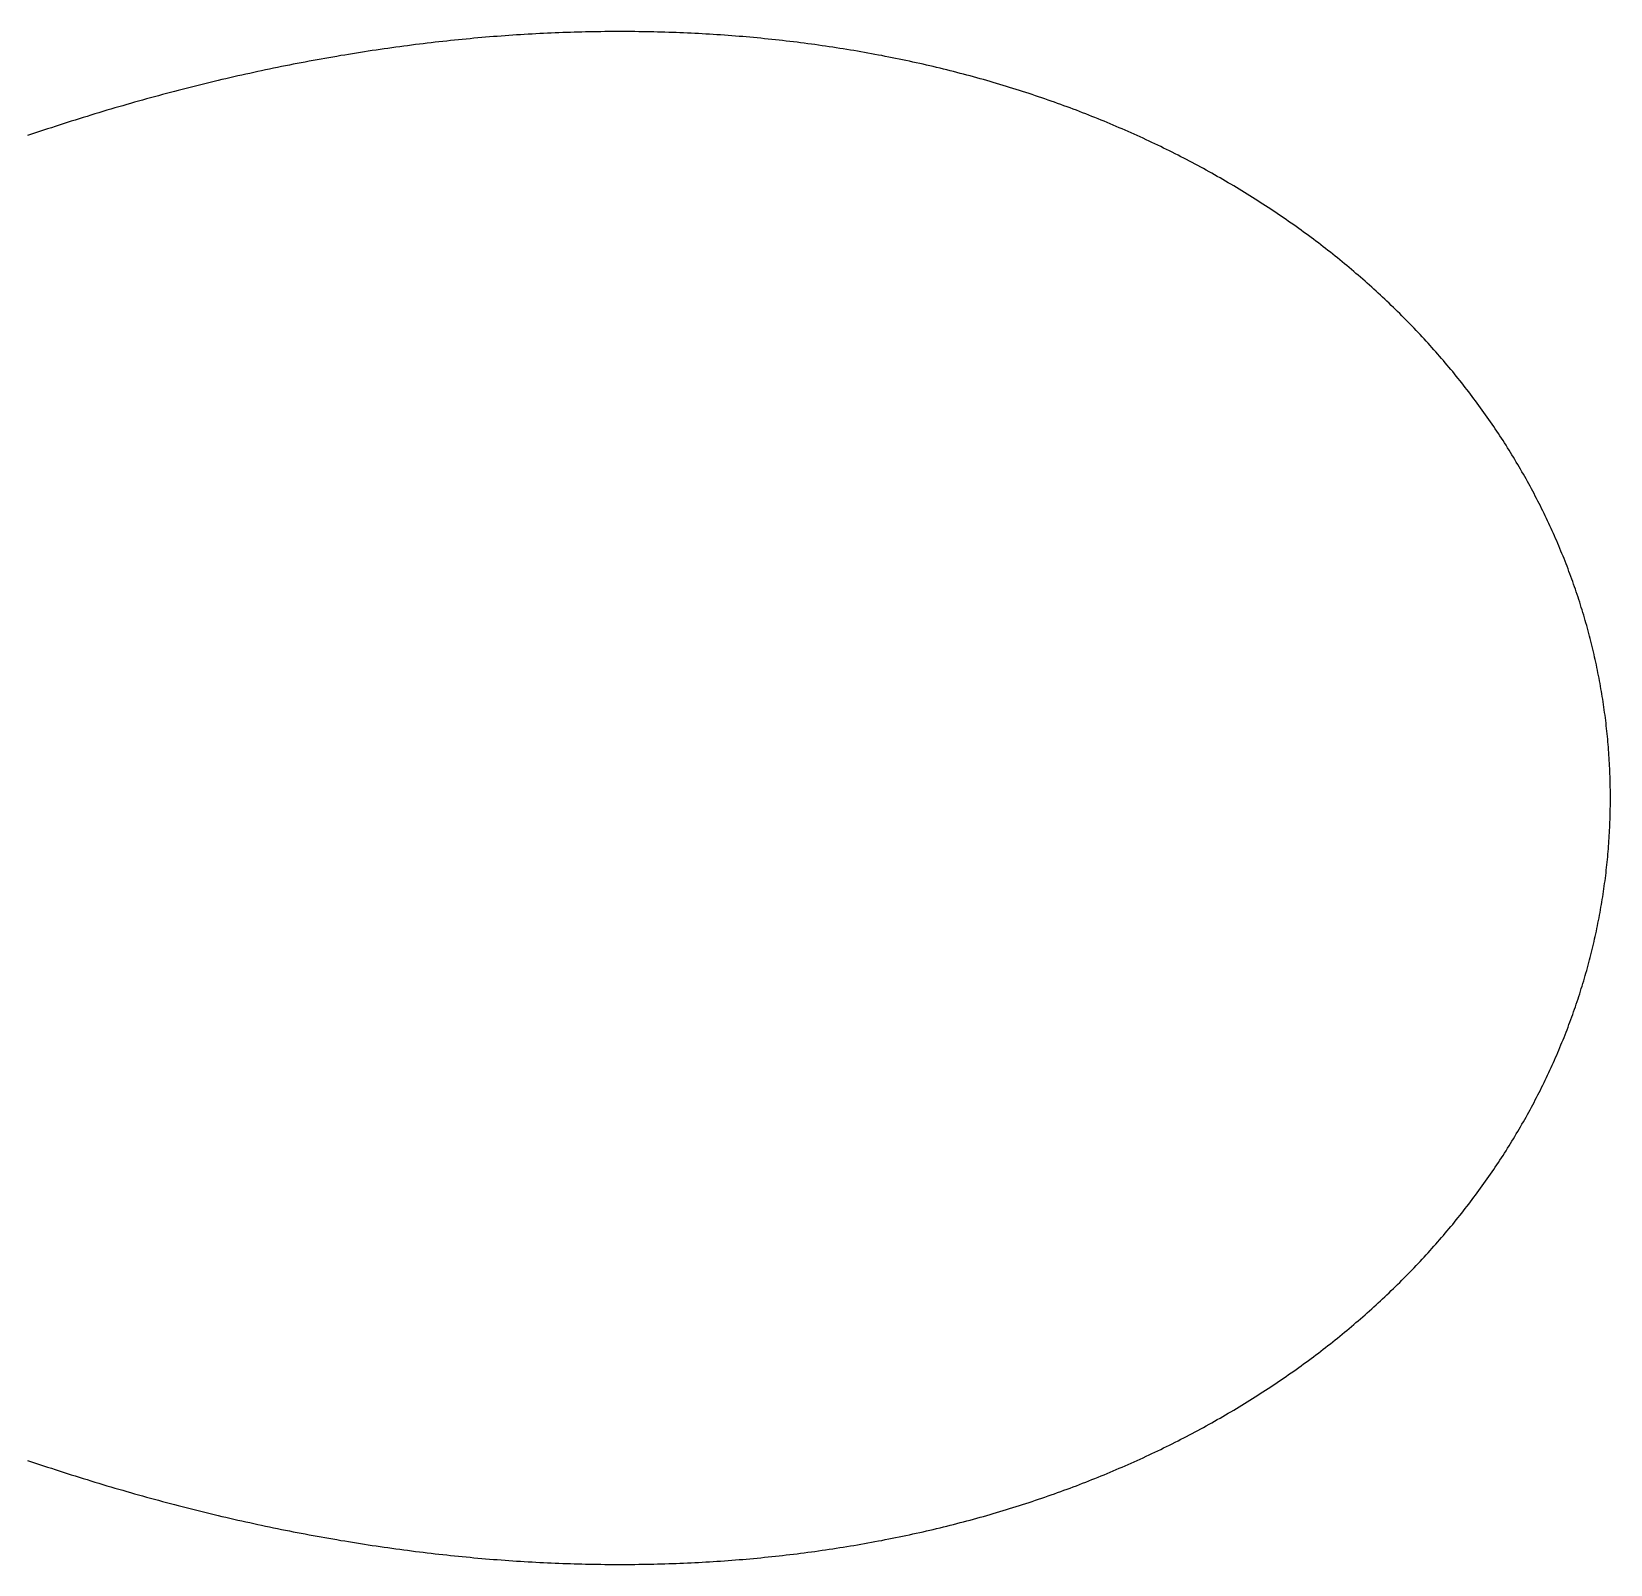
# Model space of a CAD drawing. Header units: metres. Extents: x 0 to 80, y 0 to 80.
# Drawn here: x 40 to 49.9, y 15.2 to 24.8 of the extents above; entities that cross this region are included whole.
import ezdxf

# ---------------------------------------------------------------- set-up
doc = ezdxf.new("R2010")
doc.units = ezdxf.units.M

msp = doc.modelspace()

# ---------------------------------------------------------------- linework, layer by layer
at = {"layer": 'ENGRAVE'}
msp.add_lwpolyline([(39.975219, 15.84934), (40, 15.840933), (40.024787, 15.832576), (40.049579, 15.824271), (40.074377, 15.816016), (40.099181, 15.807812), (40.12399, 15.799659), (40.148804, 15.791557), (40.173624, 15.783507), (40.198448, 15.775508), (40.223277, 15.767561), (40.24811, 15.759665), (40.272948, 15.75182), (40.29779, 15.744028), (40.322636, 15.736287), (40.347486, 15.728598), (40.37234, 15.720962), (40.397197, 15.713377), (40.422057, 15.705845), (40.446921, 15.698365), (40.471787, 15.690937), (40.496656, 15.683562), (40.521528, 15.67624), (40.546403, 15.66897), (40.571279, 15.661753), (40.596158, 15.654589), (40.621039, 15.647478), (40.645921, 15.64042), (40.670805, 15.633415), (40.695691, 15.626463), (40.720578, 15.619564), (40.745466, 15.612719), (40.770354, 15.605927), (40.795244, 15.599189), (40.820134, 15.592505), (40.845024, 15.585874), (40.869915, 15.579297), (40.894805, 15.572774), (40.919696, 15.566304), (40.944586, 15.559889), (40.969475, 15.553528), (40.994364, 15.547221), (41.019252, 15.540968), (41.044139, 15.53477), (41.069025, 15.528626), (41.093909, 15.522537), (41.118792, 15.516502), (41.143673, 15.510521), (41.168552, 15.504596), (41.193429, 15.498725), (41.218304, 15.492909), (41.243176, 15.487148), (41.268046, 15.481442), (41.292913, 15.475791), (41.317777, 15.470195), (41.342638, 15.464654), (41.367495, 15.459169), (41.392349, 15.453739), (41.417199, 15.448364), (41.442045, 15.443045), (41.466888, 15.437781), (41.491726, 15.432573), (41.516559, 15.427421), (41.541388, 15.422324), (41.566212, 15.417283), (41.591032, 15.412298), (41.615846, 15.407369), (41.640655, 15.402495), (41.665458, 15.397678), (41.690256, 15.392917), (41.715048, 15.388212), (41.739834, 15.383563), (41.764613, 15.37897), (41.789387, 15.374434), (41.814153, 15.369954), (41.838913, 15.365531), (41.863666, 15.361164), (41.888412, 15.356853), (41.913151, 15.352599), (41.937882, 15.348402), (41.962606, 15.344261), (41.987321, 15.340177), (42.012029, 15.33615), (42.036729, 15.33218), (42.06142, 15.328266), (42.086102, 15.32441), (42.110776, 15.32061), (42.135441, 15.316868), (42.160097, 15.313182), (42.184744, 15.309554), (42.209381, 15.305983), (42.234009, 15.302469), (42.258626, 15.299012), (42.283234, 15.295613), (42.307832, 15.29227), (42.332419, 15.288986), (42.356996, 15.285758), (42.381562, 15.282588), (42.406117, 15.279476), (42.430661, 15.276421), (42.455193, 15.273423), (42.479715, 15.270484), (42.504224, 15.267601), (42.528722, 15.264777), (42.553208, 15.26201), (42.577682, 15.259301), (42.602143, 15.25665), (42.626592, 15.254056), (42.651028, 15.25152), (42.675452, 15.249042), (42.699862, 15.246623), (42.724259, 15.24426), (42.748642, 15.241956), (42.773012, 15.23971), (42.797368, 15.237522), (42.82171, 15.235392), (42.846038, 15.23332), (42.870352, 15.231306), (42.894651, 15.22935), (42.918935, 15.227453), (42.943205, 15.225613), (42.967459, 15.223832), (42.991698, 15.222108), (43.015922, 15.220443), (43.04013, 15.218837), (43.064322, 15.217288), (43.088499, 15.215798), (43.112659, 15.214366), (43.136803, 15.212992), (43.16093, 15.211677), (43.185041, 15.21042), (43.209134, 15.209222), (43.233211, 15.208082), (43.25727, 15.207), (43.281312, 15.205976), (43.305337, 15.205011), (43.329343, 15.204105), (43.353332, 15.203257), (43.377302, 15.202467), (43.401254, 15.201736), (43.425188, 15.201063), (43.449103, 15.200449), (43.472999, 15.199893), (43.496876, 15.199396), (43.520733, 15.198957), (43.544572, 15.198576), (43.56839, 15.198255), (43.592189, 15.197991), (43.615968, 15.197786), (43.639727, 15.19764), (43.663465, 15.197552), (43.687183, 15.197523), (43.71088, 15.197552), (43.734557, 15.19764), (43.758212, 15.197786), (43.781846, 15.197991), (43.805459, 15.198255), (43.82905, 15.198576), (43.852619, 15.198957), (43.876166, 15.199396), (43.899692, 15.199893), (43.923195, 15.200449), (43.946675, 15.201063), (43.970133, 15.201736), (43.993568, 15.202467), (44.01698, 15.203257), (44.040368, 15.204105), (44.063733, 15.205011), (44.087075, 15.205976), (44.110393, 15.207), (44.133687, 15.208082), (44.156957, 15.209222), (44.180203, 15.21042), (44.203424, 15.211677), (44.22662, 15.212992), (44.249792, 15.214366), (44.272939, 15.215798), (44.29606, 15.217288), (44.319157, 15.218837), (44.342227, 15.220443), (44.365272, 15.222108), (44.388291, 15.223832), (44.411284, 15.225613), (44.434251, 15.227453), (44.457191, 15.22935), (44.480105, 15.231306), (44.502992, 15.23332), (44.525852, 15.235392), (44.548685, 15.237522), (44.57149, 15.23971), (44.594268, 15.241956), (44.617019, 15.24426), (44.639741, 15.246623), (44.662436, 15.249042), (44.685102, 15.25152), (44.70774, 15.254056), (44.730349, 15.25665), (44.75293, 15.259301), (44.775482, 15.26201), (44.798005, 15.264777), (44.820498, 15.267601), (44.842962, 15.270484), (44.865397, 15.273423), (44.887801, 15.276421), (44.910176, 15.279476), (44.932521, 15.282588), (44.954835, 15.285758), (44.977119, 15.288986), (44.999372, 15.29227), (45.021594, 15.295613), (45.043786, 15.299012), (45.065946, 15.302469), (45.088075, 15.305983), (45.110172, 15.309554), (45.132238, 15.313182), (45.154272, 15.316868), (45.176273, 15.32061), (45.198243, 15.32441), (45.22018, 15.328266), (45.242085, 15.33218), (45.263957, 15.33615), (45.285796, 15.340177), (45.307602, 15.344261), (45.329374, 15.348402), (45.351114, 15.352599), (45.37282, 15.356853), (45.394492, 15.361164), (45.41613, 15.365531), (45.437734, 15.369954), (45.459303, 15.374434), (45.480839, 15.37897), (45.502339, 15.383563), (45.523805, 15.388212), (45.545236, 15.392917), (45.566632, 15.397678), (45.587992, 15.402495), (45.609318, 15.407369), (45.630607, 15.412298), (45.651861, 15.417283), (45.673079, 15.422324), (45.69426, 15.427421), (45.715406, 15.432573), (45.736514, 15.437781), (45.757587, 15.443045), (45.778622, 15.448364), (45.799621, 15.453739), (45.820582, 15.459169), (45.841506, 15.464654), (45.862393, 15.470195), (45.883242, 15.475791), (45.904053, 15.481442), (45.924826, 15.487148), (45.945562, 15.492909), (45.966259, 15.498725), (45.986917, 15.504596), (46.007537, 15.510521), (46.028118, 15.516502), (46.04866, 15.522537), (46.069163, 15.528626), (46.089627, 15.53477), (46.110051, 15.540968), (46.130436, 15.547221), (46.150781, 15.553528), (46.171086, 15.559889), (46.191351, 15.566304), (46.211575, 15.572774), (46.23176, 15.579297), (46.251903, 15.585874), (46.272006, 15.592505), (46.292068, 15.599189), (46.31209, 15.605927), (46.332069, 15.612719), (46.352008, 15.619564), (46.371905, 15.626463), (46.39176, 15.633415), (46.411574, 15.64042), (46.431345, 15.647478), (46.451074, 15.654589), (46.470761, 15.661753), (46.490406, 15.66897), (46.510008, 15.67624), (46.529567, 15.683562), (46.549083, 15.690937), (46.568556, 15.698365), (46.587985, 15.705845), (46.607372, 15.713377), (46.626714, 15.720962), (46.646013, 15.728598), (46.665269, 15.736287), (46.68448, 15.744028), (46.703646, 15.75182), (46.722769, 15.759665), (46.741847, 15.767561), (46.76088, 15.775508), (46.779869, 15.783507), (46.798812, 15.791557), (46.817711, 15.799659), (46.836564, 15.807812), (46.855372, 15.816016), (46.874134, 15.824271), (46.89285, 15.832576), (46.911521, 15.840933), (46.930146, 15.84934), (46.948724, 15.857798), (46.967256, 15.866306), (46.985742, 15.874865), (47.004181, 15.883474), (47.022573, 15.892133), (47.040918, 15.900842), (47.059216, 15.909601), (47.077467, 15.91841), (47.095671, 15.927269), (47.113827, 15.936177), (47.131935, 15.945135), (47.149996, 15.954142), (47.168008, 15.963198), (47.185973, 15.972304), (47.203889, 15.981459), (47.221757, 15.990662), (47.239576, 15.999915), (47.257347, 16.009216), (47.275069, 16.018566), (47.292742, 16.027965), (47.310366, 16.037412), (47.32794, 16.046907), (47.345465, 16.05645), (47.362941, 16.066041), (47.380367, 16.075681), (47.397743, 16.085368), (47.415069, 16.095102), (47.432345, 16.104885), (47.44957, 16.114715), (47.466746, 16.124592), (47.48387, 16.134516), (47.500945, 16.144488), (47.517968, 16.154506), (47.53494, 16.164571), (47.551861, 16.174683), (47.568732, 16.184842), (47.58555, 16.195047), (47.602317, 16.205299), (47.619033, 16.215597), (47.635697, 16.22594), (47.652309, 16.23633), (47.668868, 16.246766), (47.685376, 16.257247), (47.701831, 16.267774), (47.718234, 16.278347), (47.734585, 16.288965), (47.750882, 16.299628), (47.767127, 16.310336), (47.783319, 16.321089), (47.799457, 16.331887), (47.815543, 16.34273), (47.831575, 16.353617), (47.847553, 16.364549), (47.863478, 16.375525), (47.879349, 16.386545), (47.895167, 16.397609), (47.91093, 16.408717), (47.926639, 16.419869), (47.942293, 16.431064), (47.957894, 16.442303), (47.97344, 16.453585), (47.988931, 16.464911), (48.004367, 16.476279), (48.019748, 16.487691), (48.035075, 16.499145), (48.050346, 16.510642), (48.065562, 16.522181), (48.080722, 16.533763), (48.095827, 16.545387), (48.110876, 16.557053), (48.12587, 16.568761), (48.140807, 16.580511), (48.155688, 16.592303), (48.170514, 16.604136), (48.185283, 16.616011), (48.199995, 16.627926), (48.214651, 16.639883), (48.229251, 16.651881), (48.243793, 16.663919), (48.258279, 16.675998), (48.272708, 16.688118), (48.287079, 16.700278), (48.301394, 16.712478), (48.315651, 16.724719), (48.32985, 16.736999), (48.343992, 16.749319), (48.358076, 16.761678), (48.372102, 16.774077), (48.386071, 16.786516), (48.399981, 16.798993), (48.413833, 16.81151), (48.427627, 16.824065), (48.441362, 16.836659), (48.455039, 16.849292), (48.468658, 16.861963), (48.482217, 16.874672), (48.495718, 16.887419), (48.509159, 16.900204), (48.522542, 16.913027), (48.535865, 16.925888), (48.54913, 16.938786), (48.562334, 16.951721), (48.575479, 16.964694), (48.588565, 16.977703), (48.601591, 16.99075), (48.614557, 17.003833), (48.627463, 17.016952), (48.640309, 17.030108), (48.653095, 17.0433), (48.66582, 17.056528), (48.678485, 17.069792), (48.69109, 17.083092), (48.703634, 17.096427), (48.716118, 17.109797), (48.72854, 17.123203), (48.740902, 17.136644), (48.753203, 17.15012), (48.765442, 17.16363), (48.777621, 17.177175), (48.789738, 17.190754), (48.801793, 17.204368), (48.813788, 17.218016), (48.82572, 17.231697), (48.837591, 17.245412), (48.8494, 17.259161), (48.861148, 17.272944), (48.872833, 17.286759), (48.884456, 17.300608), (48.896017, 17.314489), (48.907516, 17.328403), (48.918952, 17.34235), (48.930326, 17.356329), (48.941637, 17.37034), (48.952885, 17.384384), (48.964071, 17.398459), (48.975194, 17.412566), (48.986254, 17.426704), (48.997251, 17.440874), (49.008185, 17.455075), (49.019056, 17.469307), (49.029863, 17.48357), (49.040607, 17.497863), (49.051288, 17.512187), (49.061905, 17.526542), (49.072458, 17.540926), (49.082947, 17.55534), (49.093373, 17.569785), (49.103735, 17.584258), (49.114032, 17.598762), (49.124266, 17.613294), (49.134436, 17.627856), (49.144541, 17.642446), (49.154582, 17.657065), (49.164558, 17.671713), (49.17447, 17.686389), (49.184317, 17.701093), (49.1941, 17.715826), (49.203818, 17.730586), (49.213471, 17.745374), (49.223059, 17.760189), (49.232582, 17.775032), (49.24204, 17.789901), (49.251433, 17.804798), (49.26076, 17.819721), (49.270022, 17.834671), (49.279219, 17.849647), (49.288351, 17.86465), (49.297417, 17.879678), (49.306417, 17.894733), (49.315351, 17.909813), (49.32422, 17.924918), (49.333023, 17.940049), (49.34176, 17.955205), (49.350431, 17.970386), (49.359036, 17.985591), (49.367575, 18.000821), (49.376047, 18.016076), (49.384454, 18.031354), (49.392794, 18.046657), (49.401067, 18.061983), (49.409274, 18.077333), (49.417415, 18.092706), (49.425489, 18.108103), (49.433496, 18.123523), (49.441436, 18.138965), (49.44931, 18.154431), (49.457117, 18.169918), (49.464856, 18.185428), (49.472529, 18.20096), (49.480135, 18.216515), (49.487673, 18.23209), (49.495144, 18.247688), (49.502548, 18.263306), (49.509885, 18.278946), (49.517154, 18.294607), (49.524356, 18.310289), (49.531491, 18.325991), (49.538557, 18.341713), (49.545556, 18.357456), (49.552488, 18.373219), (49.559351, 18.389002), (49.566147, 18.404804), (49.572875, 18.420626), (49.579535, 18.436466), (49.586127, 18.452326), (49.592651, 18.468205), (49.599107, 18.484103), (49.605495, 18.500019), (49.611814, 18.515953), (49.618066, 18.531905), (49.624249, 18.547876), (49.630364, 18.563864), (49.63641, 18.579869), (49.642388, 18.595892), (49.648297, 18.611931), (49.654138, 18.627988), (49.65991, 18.644062), (49.665613, 18.660152), (49.671248, 18.676258), (49.676814, 18.69238), (49.682311, 18.708519), (49.68774, 18.724673), (49.693099, 18.740843), (49.69839, 18.757028), (49.703611, 18.773228), (49.708764, 18.789443), (49.713848, 18.805673), (49.718862, 18.821917), (49.723807, 18.838176), (49.728683, 18.854449), (49.73349, 18.870735), (49.738228, 18.887036), (49.742896, 18.90335), (49.747495, 18.919678), (49.752025, 18.936018), (49.756485, 18.952372), (49.760875, 18.968739), (49.765196, 18.985118), (49.769448, 19.001509), (49.77363, 19.017912), (49.777743, 19.034328), (49.781785, 19.050755), (49.785759, 19.067194), (49.789662, 19.083644), (49.793496, 19.100106), (49.79726, 19.116578), (49.800954, 19.133061), (49.804578, 19.149555), (49.808132, 19.166059), (49.811617, 19.182573), (49.815031, 19.199097), (49.818376, 19.215631), (49.821651, 19.232174), (49.824855, 19.248727), (49.82799, 19.265289), (49.831054, 19.28186), (49.834049, 19.29844), (49.836973, 19.315028), (49.839827, 19.331624), (49.842611, 19.348229), (49.845325, 19.364842), (49.847969, 19.381462), (49.850542, 19.39809), (49.853045, 19.414725), (49.855478, 19.431368), (49.857841, 19.448017), (49.860133, 19.464673), (49.862355, 19.481336), (49.864507, 19.498004), (49.866588, 19.514679), (49.868599, 19.53136), (49.870539, 19.548047), (49.872409, 19.564739), (49.874209, 19.581437), (49.875938, 19.598139), (49.877597, 19.614847), (49.879185, 19.631559), (49.880702, 19.648275), (49.88215, 19.664996), (49.883526, 19.681721), (49.884832, 19.69845), (49.886068, 19.715183), (49.887233, 19.731919), (49.888328, 19.748658), (49.889351, 19.7654), (49.890305, 19.782145), (49.891188, 19.798893), (49.892, 19.815643), (49.892741, 19.832396), (49.893412, 19.849151), (49.894013, 19.865907), (49.894542, 19.882665), (49.895001, 19.899425), (49.89539, 19.916185), (49.895708, 19.932947), (49.895955, 19.949709), (49.896132, 19.966473), (49.896238, 19.983236), (49.896273, 20), (49.896238, 20.016764), (49.896132, 20.033527), (49.895955, 20.050291), (49.895708, 20.067053), (49.89539, 20.083815), (49.895001, 20.100575), (49.894542, 20.117335), (49.894013, 20.134093), (49.893412, 20.150849), (49.892741, 20.167604), (49.892, 20.184357), (49.891188, 20.201107), (49.890305, 20.217855), (49.889351, 20.2346), (49.888328, 20.251342), (49.887233, 20.268081), (49.886068, 20.284817), (49.884832, 20.30155), (49.883526, 20.318279), (49.88215, 20.335004), (49.880702, 20.351725), (49.879185, 20.368441), (49.877597, 20.385153), (49.875938, 20.401861), (49.874209, 20.418563), (49.872409, 20.435261), (49.870539, 20.451953), (49.868599, 20.46864), (49.866588, 20.485321), (49.864507, 20.501996), (49.862355, 20.518664), (49.860133, 20.535327), (49.857841, 20.551983), (49.855478, 20.568632), (49.853045, 20.585275), (49.850542, 20.60191), (49.847969, 20.618538), (49.845325, 20.635158), (49.842611, 20.651771), (49.839827, 20.668376), (49.836973, 20.684972), (49.834049, 20.70156), (49.831054, 20.71814), (49.82799, 20.734711), (49.824855, 20.751273), (49.821651, 20.767826), (49.818376, 20.784369), (49.815031, 20.800903), (49.811617, 20.817427), (49.808132, 20.833941), (49.804578, 20.850445), (49.800954, 20.866939), (49.79726, 20.883422), (49.793496, 20.899894), (49.789662, 20.916356), (49.785759, 20.932806), (49.781785, 20.949245), (49.777743, 20.965672), (49.77363, 20.982088), (49.769448, 20.998491), (49.765196, 21.014882), (49.760875, 21.031261), (49.756485, 21.047628), (49.752025, 21.063982), (49.747495, 21.080322), (49.742896, 21.09665), (49.738228, 21.112964), (49.73349, 21.129265), (49.728683, 21.145551), (49.723807, 21.161824), (49.718862, 21.178083), (49.713848, 21.194327), (49.708764, 21.210557), (49.703611, 21.226772), (49.69839, 21.242972), (49.693099, 21.259157), (49.68774, 21.275327), (49.682311, 21.291481), (49.676814, 21.30762), (49.671248, 21.323742), (49.665613, 21.339848), (49.65991, 21.355938), (49.654138, 21.372012), (49.648297, 21.388069), (49.642388, 21.404108), (49.63641, 21.420131), (49.630364, 21.436136), (49.624249, 21.452124), (49.618066, 21.468095), (49.611814, 21.484047), (49.605495, 21.499981), (49.599107, 21.515897), (49.592651, 21.531795), (49.586127, 21.547674), (49.579535, 21.563534), (49.572875, 21.579374), (49.566147, 21.595196), (49.559351, 21.610998), (49.552488, 21.626781), (49.545556, 21.642544), (49.538557, 21.658287), (49.531491, 21.674009), (49.524356, 21.689711), (49.517154, 21.705393), (49.509885, 21.721054), (49.502548, 21.736694), (49.495144, 21.752312), (49.487673, 21.76791), (49.480135, 21.783485), (49.472529, 21.79904), (49.464856, 21.814572), (49.457117, 21.830082), (49.44931, 21.845569), (49.441436, 21.861035), (49.433496, 21.876477), (49.425489, 21.891897), (49.417415, 21.907294), (49.409274, 21.922667), (49.401067, 21.938017), (49.392794, 21.953343), (49.384454, 21.968646), (49.376047, 21.983924), (49.367575, 21.999179), (49.359036, 22.014409), (49.350431, 22.029614), (49.34176, 22.044795), (49.333023, 22.059951), (49.32422, 22.075082), (49.315351, 22.090187), (49.306417, 22.105267), (49.297417, 22.120322), (49.288351, 22.13535), (49.279219, 22.150353), (49.270022, 22.165329), (49.26076, 22.180279), (49.251433, 22.195202), (49.24204, 22.210099), (49.232582, 22.224968), (49.223059, 22.239811), (49.213471, 22.254626), (49.203818, 22.269414), (49.1941, 22.284174), (49.184317, 22.298907), (49.17447, 22.313611), (49.164558, 22.328287), (49.154582, 22.342935), (49.144541, 22.357554), (49.134436, 22.372144), (49.124266, 22.386706), (49.114032, 22.401238), (49.103735, 22.415742), (49.093373, 22.430215), (49.082947, 22.44466), (49.072458, 22.459074), (49.061905, 22.473458), (49.051288, 22.487813), (49.040607, 22.502137), (49.029863, 22.51643), (49.019056, 22.530693), (49.008185, 22.544925), (48.997251, 22.559126), (48.986254, 22.573296), (48.975194, 22.587434), (48.964071, 22.601541), (48.952885, 22.615616), (48.941637, 22.62966), (48.930326, 22.643671), (48.918952, 22.65765), (48.907516, 22.671597), (48.896017, 22.685511), (48.884456, 22.699392), (48.872833, 22.713241), (48.861148, 22.727056), (48.8494, 22.740839), (48.837591, 22.754588), (48.82572, 22.768303), (48.813788, 22.781984), (48.801793, 22.795632), (48.789738, 22.809246), (48.777621, 22.822825), (48.765442, 22.83637), (48.753203, 22.84988), (48.740902, 22.863356), (48.72854, 22.876797), (48.716118, 22.890203), (48.703634, 22.903573), (48.69109, 22.916908), (48.678485, 22.930208), (48.66582, 22.943472), (48.653095, 22.9567), (48.640309, 22.969892), (48.627463, 22.983048), (48.614557, 22.996167), (48.601591, 23.00925), (48.588565, 23.022297), (48.575479, 23.035306), (48.562334, 23.048279), (48.54913, 23.061214), (48.535865, 23.074112), (48.522542, 23.086973), (48.509159, 23.099796), (48.495718, 23.112581), (48.482217, 23.125328), (48.468658, 23.138037), (48.455039, 23.150708), (48.441362, 23.163341), (48.427627, 23.175935), (48.413833, 23.18849), (48.399981, 23.201007), (48.386071, 23.213484), (48.372102, 23.225923), (48.358076, 23.238322), (48.343992, 23.250681), (48.32985, 23.263001), (48.315651, 23.275281), (48.301394, 23.287522), (48.287079, 23.299722), (48.272708, 23.311882), (48.258279, 23.324002), (48.243793, 23.336081), (48.229251, 23.348119), (48.214651, 23.360117), (48.199995, 23.372074), (48.185283, 23.383989), (48.170514, 23.395864), (48.155688, 23.407697), (48.140807, 23.419489), (48.12587, 23.431239), (48.110876, 23.442947), (48.095827, 23.454613), (48.080722, 23.466237), (48.065562, 23.477819), (48.050346, 23.489358), (48.035075, 23.500855), (48.019748, 23.512309), (48.004367, 23.523721), (47.988931, 23.535089), (47.97344, 23.546415), (47.957894, 23.557697), (47.942293, 23.568936), (47.926639, 23.580131), (47.91093, 23.591283), (47.895167, 23.602391), (47.879349, 23.613455), (47.863478, 23.624475), (47.847553, 23.635451), (47.831575, 23.646383), (47.815543, 23.65727), (47.799457, 23.668113), (47.783319, 23.678911), (47.767127, 23.689664), (47.750882, 23.700372), (47.734585, 23.711035), (47.718234, 23.721653), (47.701831, 23.732226), (47.685376, 23.742753), (47.668868, 23.753234), (47.652309, 23.76367), (47.635697, 23.77406), (47.619033, 23.784403), (47.602317, 23.794701), (47.58555, 23.804953), (47.568732, 23.815158), (47.551861, 23.825317), (47.53494, 23.835429), (47.517968, 23.845494), (47.500945, 23.855512), (47.48387, 23.865484), (47.466746, 23.875408), (47.44957, 23.885285), (47.432345, 23.895115), (47.415069, 23.904898), (47.397743, 23.914632), (47.380367, 23.924319), (47.362941, 23.933959), (47.345465, 23.94355), (47.32794, 23.953093), (47.310366, 23.962588), (47.292742, 23.972035), (47.275069, 23.981434), (47.257347, 23.990784), (47.239576, 24.000085), (47.221757, 24.009338), (47.203889, 24.018541), (47.185973, 24.027696), (47.168008, 24.036802), (47.149996, 24.045858), (47.131935, 24.054865), (47.113827, 24.063823), (47.095671, 24.072731), (47.077467, 24.08159), (47.059216, 24.090399), (47.040918, 24.099158), (47.022573, 24.107867), (47.004181, 24.116526), (46.985742, 24.125135), (46.967256, 24.133694), (46.948724, 24.142202), (46.930146, 24.15066), (46.911521, 24.159067), (46.89285, 24.167424), (46.874134, 24.175729), (46.855372, 24.183984), (46.836564, 24.192188), (46.817711, 24.200341), (46.798812, 24.208443), (46.779869, 24.216493), (46.76088, 24.224492), (46.741847, 24.232439), (46.722769, 24.240335), (46.703646, 24.24818), (46.68448, 24.255972), (46.665269, 24.263713), (46.646013, 24.271402), (46.626714, 24.279038), (46.607372, 24.286623), (46.587985, 24.294155), (46.568556, 24.301635), (46.549083, 24.309063), (46.529567, 24.316438), (46.510008, 24.32376), (46.490406, 24.33103), (46.470761, 24.338247), (46.451074, 24.345411), (46.431345, 24.352522), (46.411574, 24.35958), (46.39176, 24.366585), (46.371905, 24.373537), (46.352008, 24.380436), (46.332069, 24.387281), (46.31209, 24.394073), (46.292068, 24.400811), (46.272006, 24.407495), (46.251903, 24.414126), (46.23176, 24.420703), (46.211575, 24.427226), (46.191351, 24.433696), (46.171086, 24.440111), (46.150781, 24.446472), (46.130436, 24.452779), (46.110051, 24.459032), (46.089627, 24.46523), (46.069163, 24.471374), (46.04866, 24.477463), (46.028118, 24.483498), (46.007537, 24.489479), (45.986917, 24.495404), (45.966259, 24.501275), (45.945562, 24.507091), (45.924826, 24.512852), (45.904053, 24.518558), (45.883242, 24.524209), (45.862393, 24.529805), (45.841506, 24.535346), (45.820582, 24.540831), (45.799621, 24.546261), (45.778622, 24.551636), (45.757587, 24.556955), (45.736514, 24.562219), (45.715406, 24.567427), (45.69426, 24.572579), (45.673079, 24.577676), (45.651861, 24.582717), (45.630607, 24.587702), (45.609318, 24.592631), (45.587992, 24.597505), (45.566632, 24.602322), (45.545236, 24.607083), (45.523805, 24.611788), (45.502339, 24.616437), (45.480839, 24.62103), (45.459303, 24.625566), (45.437734, 24.630046), (45.41613, 24.634469), (45.394492, 24.638836), (45.37282, 24.643147), (45.351114, 24.647401), (45.329374, 24.651598), (45.307602, 24.655739), (45.285796, 24.659823), (45.263957, 24.66385), (45.242085, 24.66782), (45.22018, 24.671734), (45.198243, 24.67559), (45.176273, 24.67939), (45.154272, 24.683132), (45.132238, 24.686818), (45.110172, 24.690446), (45.088075, 24.694017), (45.065946, 24.697531), (45.043786, 24.700988), (45.021594, 24.704387), (44.999372, 24.70773), (44.977119, 24.711014), (44.954835, 24.714242), (44.932521, 24.717412), (44.910176, 24.720524), (44.887801, 24.723579), (44.865397, 24.726577), (44.842962, 24.729516), (44.820498, 24.732399), (44.798005, 24.735223), (44.775482, 24.73799), (44.75293, 24.740699), (44.730349, 24.74335), (44.70774, 24.745944), (44.685102, 24.74848), (44.662436, 24.750958), (44.639741, 24.753377), (44.617019, 24.75574), (44.594268, 24.758044), (44.57149, 24.76029), (44.548685, 24.762478), (44.525852, 24.764608), (44.502992, 24.76668), (44.480105, 24.768694), (44.457191, 24.77065), (44.434251, 24.772547), (44.411284, 24.774387), (44.388291, 24.776168), (44.365272, 24.777892), (44.342227, 24.779557), (44.319157, 24.781163), (44.29606, 24.782712), (44.272939, 24.784202), (44.249792, 24.785634), (44.22662, 24.787008), (44.203424, 24.788323), (44.180203, 24.78958), (44.156957, 24.790778), (44.133687, 24.791918), (44.110393, 24.793), (44.087075, 24.794024), (44.063733, 24.794989), (44.040368, 24.795895), (44.01698, 24.796743), (43.993568, 24.797533), (43.970133, 24.798264), (43.946675, 24.798937), (43.923195, 24.799551), (43.899692, 24.800107), (43.876166, 24.800604), (43.852619, 24.801043), (43.82905, 24.801424), (43.805459, 24.801745), (43.781846, 24.802009), (43.758212, 24.802214), (43.734557, 24.80236), (43.71088, 24.802448), (43.687183, 24.802477), (43.663465, 24.802448), (43.639727, 24.80236), (43.615968, 24.802214), (43.592189, 24.802009), (43.56839, 24.801745), (43.544572, 24.801424), (43.520733, 24.801043), (43.496876, 24.800604), (43.472999, 24.800107), (43.449103, 24.799551), (43.425188, 24.798937), (43.401254, 24.798264), (43.377302, 24.797533), (43.353332, 24.796743), (43.329343, 24.795895), (43.305337, 24.794989), (43.281312, 24.794024), (43.25727, 24.793), (43.233211, 24.791918), (43.209134, 24.790778), (43.185041, 24.78958), (43.16093, 24.788323), (43.136803, 24.787008), (43.112659, 24.785634), (43.088499, 24.784202), (43.064322, 24.782712), (43.04013, 24.781163), (43.015922, 24.779557), (42.991698, 24.777892), (42.967459, 24.776168), (42.943205, 24.774387), (42.918935, 24.772547), (42.894651, 24.77065), (42.870352, 24.768694), (42.846038, 24.76668), (42.82171, 24.764608), (42.797368, 24.762478), (42.773012, 24.76029), (42.748642, 24.758044), (42.724259, 24.75574), (42.699862, 24.753377), (42.675452, 24.750958), (42.651028, 24.74848), (42.626592, 24.745944), (42.602143, 24.74335), (42.577682, 24.740699), (42.553208, 24.73799), (42.528722, 24.735223), (42.504224, 24.732399), (42.479715, 24.729516), (42.455193, 24.726577), (42.430661, 24.723579), (42.406117, 24.720524), (42.381562, 24.717412), (42.356996, 24.714242), (42.332419, 24.711014), (42.307832, 24.70773), (42.283234, 24.704387), (42.258626, 24.700988), (42.234009, 24.697531), (42.209381, 24.694017), (42.184744, 24.690446), (42.160097, 24.686818), (42.135441, 24.683132), (42.110776, 24.67939), (42.086102, 24.67559), (42.06142, 24.671734), (42.036729, 24.66782), (42.012029, 24.66385), (41.987321, 24.659823), (41.962606, 24.655739), (41.937882, 24.651598), (41.913151, 24.647401), (41.888412, 24.643147), (41.863666, 24.638836), (41.838913, 24.634469), (41.814153, 24.630046), (41.789387, 24.625566), (41.764613, 24.62103), (41.739834, 24.616437), (41.715048, 24.611788), (41.690256, 24.607083), (41.665458, 24.602322), (41.640655, 24.597505), (41.615846, 24.592631), (41.591032, 24.587702), (41.566212, 24.582717), (41.541388, 24.577676), (41.516559, 24.572579), (41.491726, 24.567427), (41.466888, 24.562219), (41.442045, 24.556955), (41.417199, 24.551636), (41.392349, 24.546261), (41.367495, 24.540831), (41.342638, 24.535346), (41.317777, 24.529805), (41.292913, 24.524209), (41.268046, 24.518558), (41.243176, 24.512852), (41.218304, 24.507091), (41.193429, 24.501275), (41.168552, 24.495404), (41.143673, 24.489479), (41.118792, 24.483498), (41.093909, 24.477463), (41.069025, 24.471374), (41.044139, 24.46523), (41.019252, 24.459032), (40.994364, 24.452779), (40.969475, 24.446472), (40.944586, 24.440111), (40.919696, 24.433696), (40.894805, 24.427226), (40.869915, 24.420703), (40.845024, 24.414126), (40.820134, 24.407495), (40.795244, 24.400811), (40.770354, 24.394073), (40.745466, 24.387281), (40.720578, 24.380436), (40.695691, 24.373537), (40.670805, 24.366585), (40.645921, 24.35958), (40.621039, 24.352522), (40.596158, 24.345411), (40.571279, 24.338247), (40.546403, 24.33103), (40.521528, 24.32376), (40.496656, 24.316438), (40.471787, 24.309063), (40.446921, 24.301635), (40.422057, 24.294155), (40.397197, 24.286623), (40.37234, 24.279038), (40.347486, 24.271402), (40.322636, 24.263713), (40.29779, 24.255972), (40.272948, 24.24818), (40.24811, 24.240335), (40.223277, 24.232439), (40.198448, 24.224492), (40.173624, 24.216493), (40.148804, 24.208443), (40.12399, 24.200341), (40.099181, 24.192188), (40.074377, 24.183984), (40.049579, 24.175729), (40.024787, 24.167424), (40, 24.159067), (39.975219, 24.15066)], dxfattribs=at)

doc.saveas('drawing.dxf')
